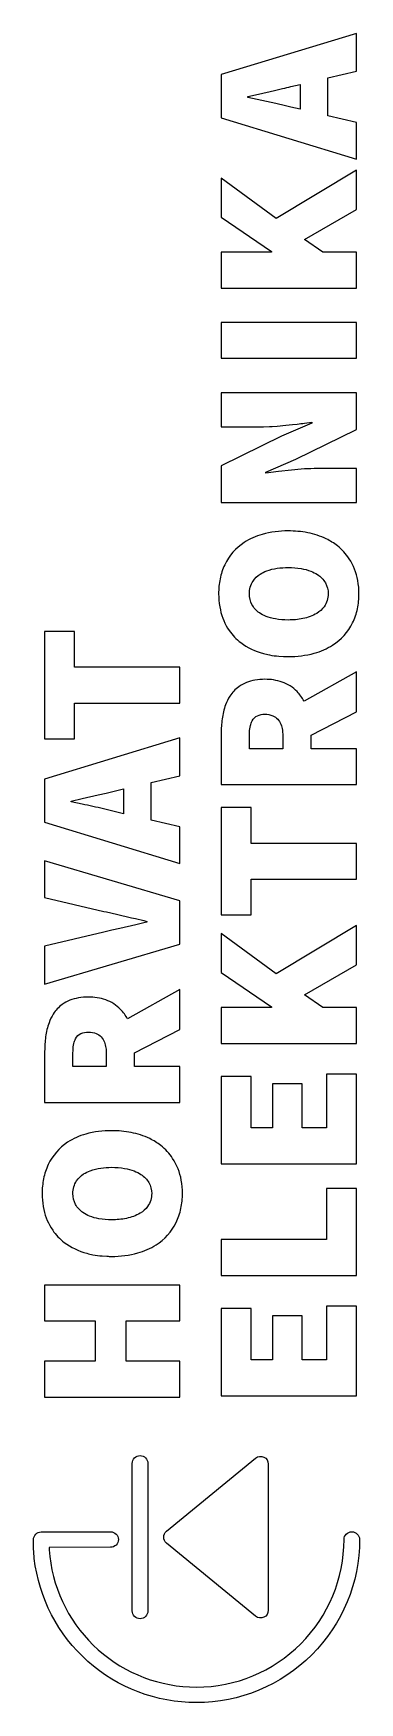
# Model space of a CAD drawing. Header units: millimetres. Extents: x 93.1 to 105.1, y 78.7 to 140.1.
import ezdxf

# ---------------------------------------------------------------- set-up
doc = ezdxf.new("R2010")
doc.units = ezdxf.units.MM
doc.layers.add('he_logo', color=7, linetype='Continuous')

msp = doc.modelspace()

# ---------------------------------------------------------------- linework, layer by layer
at = {"layer": 'he_logo'}
for points in [[(105, 138.75), (105, 140.144), (100.022, 138.628), (100.022, 137.035), (105, 135.518), (105, 136.866), (103.943, 137.111), (103.943, 138.505)], [(105, 130.771), (105, 132.087), (103.759, 132.087), (103.085, 132.562), (105, 133.665), (105, 135.105), (102.044, 133.328), (100.022, 134.814), (100.022, 133.374), (101.875, 132.118), (101.875, 132.087), (100.022, 132.087), (100.022, 130.771)], [(105, 128.192), (105, 129.508), (100.022, 129.508), (100.022, 128.192)], [(98.507, 115.494), (98.507, 116.811), (94.631, 116.811), (94.631, 118.128), (93.529, 118.128), (93.529, 114.177), (94.631, 114.177), (94.631, 115.494)], [(98.507, 112.822), (98.507, 114.216), (93.529, 112.699), (93.529, 111.106), (98.507, 109.59), (98.507, 110.938), (97.45, 111.183), (97.45, 112.577)], [(105, 109.013), (105, 110.329), (101.124, 110.329), (101.124, 111.647), (100.022, 111.647), (100.022, 107.695), (101.124, 107.695), (101.124, 109.013)], [(105, 102.968), (105, 104.285), (103.759, 104.285), (103.085, 104.76), (105, 105.863), (105, 107.303), (102.044, 105.526), (100.022, 107.012), (100.022, 105.572), (101.875, 104.316), (101.875, 104.285), (100.022, 104.285), (100.022, 102.968)], [(105, 98.539), (105, 101.832), (103.898, 101.832), (103.898, 99.855), (103.008, 99.855), (103.008, 101.479), (101.906, 101.479), (101.906, 99.855), (101.124, 99.855), (101.124, 101.755), (100.022, 101.755), (100.022, 98.539)], [(105, 94.43), (105, 97.631), (103.898, 97.631), (103.898, 95.746), (100.022, 95.746), (100.022, 94.43)], [(98.507, 89.952), (98.507, 91.269), (96.53, 91.269), (96.53, 92.756), (98.507, 92.756), (98.507, 94.073), (93.529, 94.073), (93.529, 92.756), (95.382, 92.756), (95.382, 91.269), (93.529, 91.269), (93.529, 89.952)], [(105, 90), (105, 93.293), (103.898, 93.293), (103.898, 91.317), (103.008, 91.317), (103.008, 92.94), (101.906, 92.94), (101.906, 91.317), (101.124, 91.317), (101.124, 93.216), (100.022, 93.216), (100.022, 90)]]:
    msp.add_lwpolyline(points, close=True, dxfattribs=at)
for points in [[(102.925, 137.349), (102.58, 137.433), (102.384, 137.482), (102.039, 137.562), (101.521, 137.676), (101.001, 137.785), (101.001, 137.816), (101.396, 137.909), (101.989, 138.042), (102.285, 138.111, 0.001549), (102.58, 138.183), (102.925, 138.268)], [(105, 122.873), (105, 124.128), (103.56, 124.128, 0.025393), (102.608, 124.069), (102.135, 124.015), (101.661, 123.96), (101.661, 123.991), (102.771, 124.466), (105, 125.57), (105, 126.917), (100.022, 126.917), (100.022, 125.661), (101.462, 125.661), (101.581, 125.663), (101.804, 125.671), (101.902, 125.677), (102.085, 125.69), (102.405, 125.719), (102.644, 125.745), (102.823, 125.766, 0.00399), (103.092, 125.798), (103.361, 125.83), (103.361, 125.799), (102.243, 125.324), (100.022, 124.221), (100.022, 122.873)], [(105.092, 119.518, 0.048388), (105.048, 120.009, 0.100081), (104.732, 120.809, 0.080083), (104.297, 121.283, 0.053259), (103.889, 121.539, 0.064411), (103.205, 121.764, 0.048689), (102.488, 121.831, 0.070162), (101.533, 121.705, 0.075491), (100.867, 121.404, 0.139244), (100.153, 120.583, 0.060107), (99.983, 120.063, 0.052872), (99.93, 119.518), (99.933, 119.396, 0.048012), (99.992, 118.925, 0.097583), (100.317, 118.165, 0.078789), (100.744, 117.718, 0.097615), (101.574, 117.318, 0.027395), (101.799, 117.267, 0.028494), (102.142, 117.22), (102.315, 117.209, 0.010227), (102.488, 117.205, 0.068513), (103.45, 117.33, 0.074738), (104.123, 117.629, 0.138079), (104.857, 118.446, 0.060877), (105.036, 118.968, 0.049723)], [(103.959, 119.518, -0.160258), (103.811, 119.043, -0.101078), (103.54, 118.796, -0.087911), (103.03, 118.604, -0.050787), (102.488, 118.552, -0.043864), (102.019, 118.59, -0.052462), (101.672, 118.687, -0.053301), (101.43, 118.815, -0.121976), (101.156, 119.119, -0.120133), (101.063, 119.518, -0.149448), (101.198, 119.987, -0.101421), (101.456, 120.238, -0.053219), (101.697, 120.359, -0.056753), (102.087, 120.456, -0.036069), (102.488, 120.484, -0.042688), (102.965, 120.445, -0.04488), (103.318, 120.349, -0.047076), (103.566, 120.222, -0.116853), (103.856, 119.922, -0.131907)], [(105, 116.645), (103.07, 115.566, 0.067911), (102.814, 115.917, 0.115717), (102.269, 116.266, 0.085989), (101.63, 116.369, 0.042885), (101.262, 116.339, 0.114761), (100.668, 116.096, 0.094588), (100.342, 115.747, 0.050679), (100.183, 115.428, 0.053745), (100.057, 114.91, 0.031739), (100.022, 114.378), (100.022, 112.494), (105, 112.494), (105, 113.811), (103.33, 113.811), (103.33, 114.317), (105, 115.175)], [(101.063, 113.811), (101.063, 114.286), (101.066, 114.423, -0.040791), (101.098, 114.663, -0.065677), (101.161, 114.838, -0.166125), (101.359, 115.031, -0.110069), (101.63, 115.083, -0.103335), (101.921, 115.029, -0.204951), (102.218, 114.714, -0.062038), (102.274, 114.503), (102.281, 114.449, -0.034821), (102.289, 114.286), (102.289, 113.811)], [(96.432, 111.421), (96.087, 111.505, 0.007213), (95.299, 111.689, 0.006373), (94.904, 111.773), (94.508, 111.857), (94.508, 111.887), (94.903, 111.98), (95.496, 112.114), (95.792, 112.182), (96.087, 112.255), (96.432, 112.339)], [(98.507, 106.618), (98.507, 108.211), (93.529, 109.682), (93.529, 108.334), (95.704, 107.829), (95.802, 107.805), (96.172, 107.719), (96.728, 107.594), (96.867, 107.562, -0.009808), (97.282, 107.461), (97.282, 107.43, -0.007238), (96.888, 107.335), (96.295, 107.203), (95.999, 107.136), (95.704, 107.063), (93.529, 106.542), (93.529, 105.148)], [(98.507, 104.948), (96.577, 103.869, 0.069372), (96.321, 104.22, 0.115312), (95.776, 104.569, 0.086504), (95.137, 104.672, 0.042753), (94.769, 104.642, 0.114654), (94.175, 104.399, 0.094471), (93.848, 104.05, 0.050605), (93.69, 103.731, 0.053707), (93.563, 103.213, 0.031635), (93.529, 102.681), (93.529, 100.797), (98.507, 100.797), (98.507, 102.114), (96.837, 102.114), (96.837, 102.62), (98.507, 103.478)], [(94.569, 102.114), (94.569, 102.589), (94.573, 102.726, -0.041006), (94.605, 102.966, -0.065837), (94.667, 103.141, -0.166236), (94.865, 103.334, -0.110073), (95.137, 103.386, -0.103381), (95.427, 103.332, -0.205095), (95.725, 103.017, -0.061866), (95.781, 102.806), (95.788, 102.752, -0.034613), (95.796, 102.589), (95.796, 102.114)], [(98.599, 97.442, 0.048352), (98.555, 97.934, 0.099919), (98.238, 98.733, 0.079829), (97.803, 99.207, 0.053088), (97.395, 99.463, 0.064353), (96.712, 99.688, 0.04874), (95.995, 99.755, 0.070469), (95.04, 99.629, 0.075942), (94.374, 99.328, 0.138685), (93.66, 98.507, 0.060196), (93.489, 97.987, 0.052911), (93.437, 97.442), (93.439, 97.32, 0.048201), (93.499, 96.849, 0.097862), (93.824, 96.089, 0.078996), (94.25, 95.642, 0.09766), (95.08, 95.242, 0.027353), (95.306, 95.19, 0.028419), (95.649, 95.144), (95.821, 95.133, 0.010122), (95.995, 95.129, 0.068591), (96.957, 95.254, 0.07468), (97.63, 95.553, 0.137822), (98.364, 96.37, 0.060567), (98.543, 96.892, 0.049465)], [(97.466, 97.442, -0.159937), (97.317, 96.967, -0.096313), (97.047, 96.72, -0.088157), (96.537, 96.528, -0.050856), (95.995, 96.476, -0.043737), (95.526, 96.514, -0.052095), (95.178, 96.611, -0.052947), (94.937, 96.739, -0.121897), (94.663, 97.043, -0.120542), (94.569, 97.442, -0.149146), (94.705, 97.911, -0.100744), (94.963, 98.162, -0.053043), (95.203, 98.283, -0.056837), (95.593, 98.38, -0.036417), (95.995, 98.407, -0.042509), (96.472, 98.369, -0.044852), (96.825, 98.272, -0.047505), (97.073, 98.146, -0.117381), (97.363, 97.846, -0.132283)], [(97.326, 87.509), (97.326, 82.08, -0.414377), (97.04, 81.794, -0.414184), (96.753, 82.08), (96.753, 87.509, -0.413915), (97.04, 87.796, -0.414629)], [(101.756, 87.484), (101.756, 82.106, -0.28989), (101.592, 81.847, -0.289286), (101.288, 81.884), (98.011, 84.574, -0.223858), (97.911, 84.795, -0.223992), (98.011, 85.016), (101.288, 87.706, -0.289426), (101.592, 87.743, -0.289844)], [(105.115, 84.707, -0.199534), (103.355, 80.464, -0.199514), (99.112, 78.704, -0.18431), (95.118, 80.222, -0.184902), (93.148, 84.013, -0.028374), (93.115, 84.7, -0.414032), (93.401, 84.987), (95.954, 84.994, -0.413623), (96.242, 84.707, -0.414032), (95.956, 84.421), (93.694, 84.415), (93.697, 84.331), (93.706, 84.205), (93.718, 84.079, 0.184961), (95.5, 80.65, 0.184363), (99.112, 79.277, 0.199549), (102.95, 80.869, 0.199593), (104.542, 84.707, -0.413979), (104.829, 84.994, -0.4141)]]:
    msp.add_lwpolyline(points, format="xyb", close=True, dxfattribs=at)

doc.saveas('drawing.dxf')
